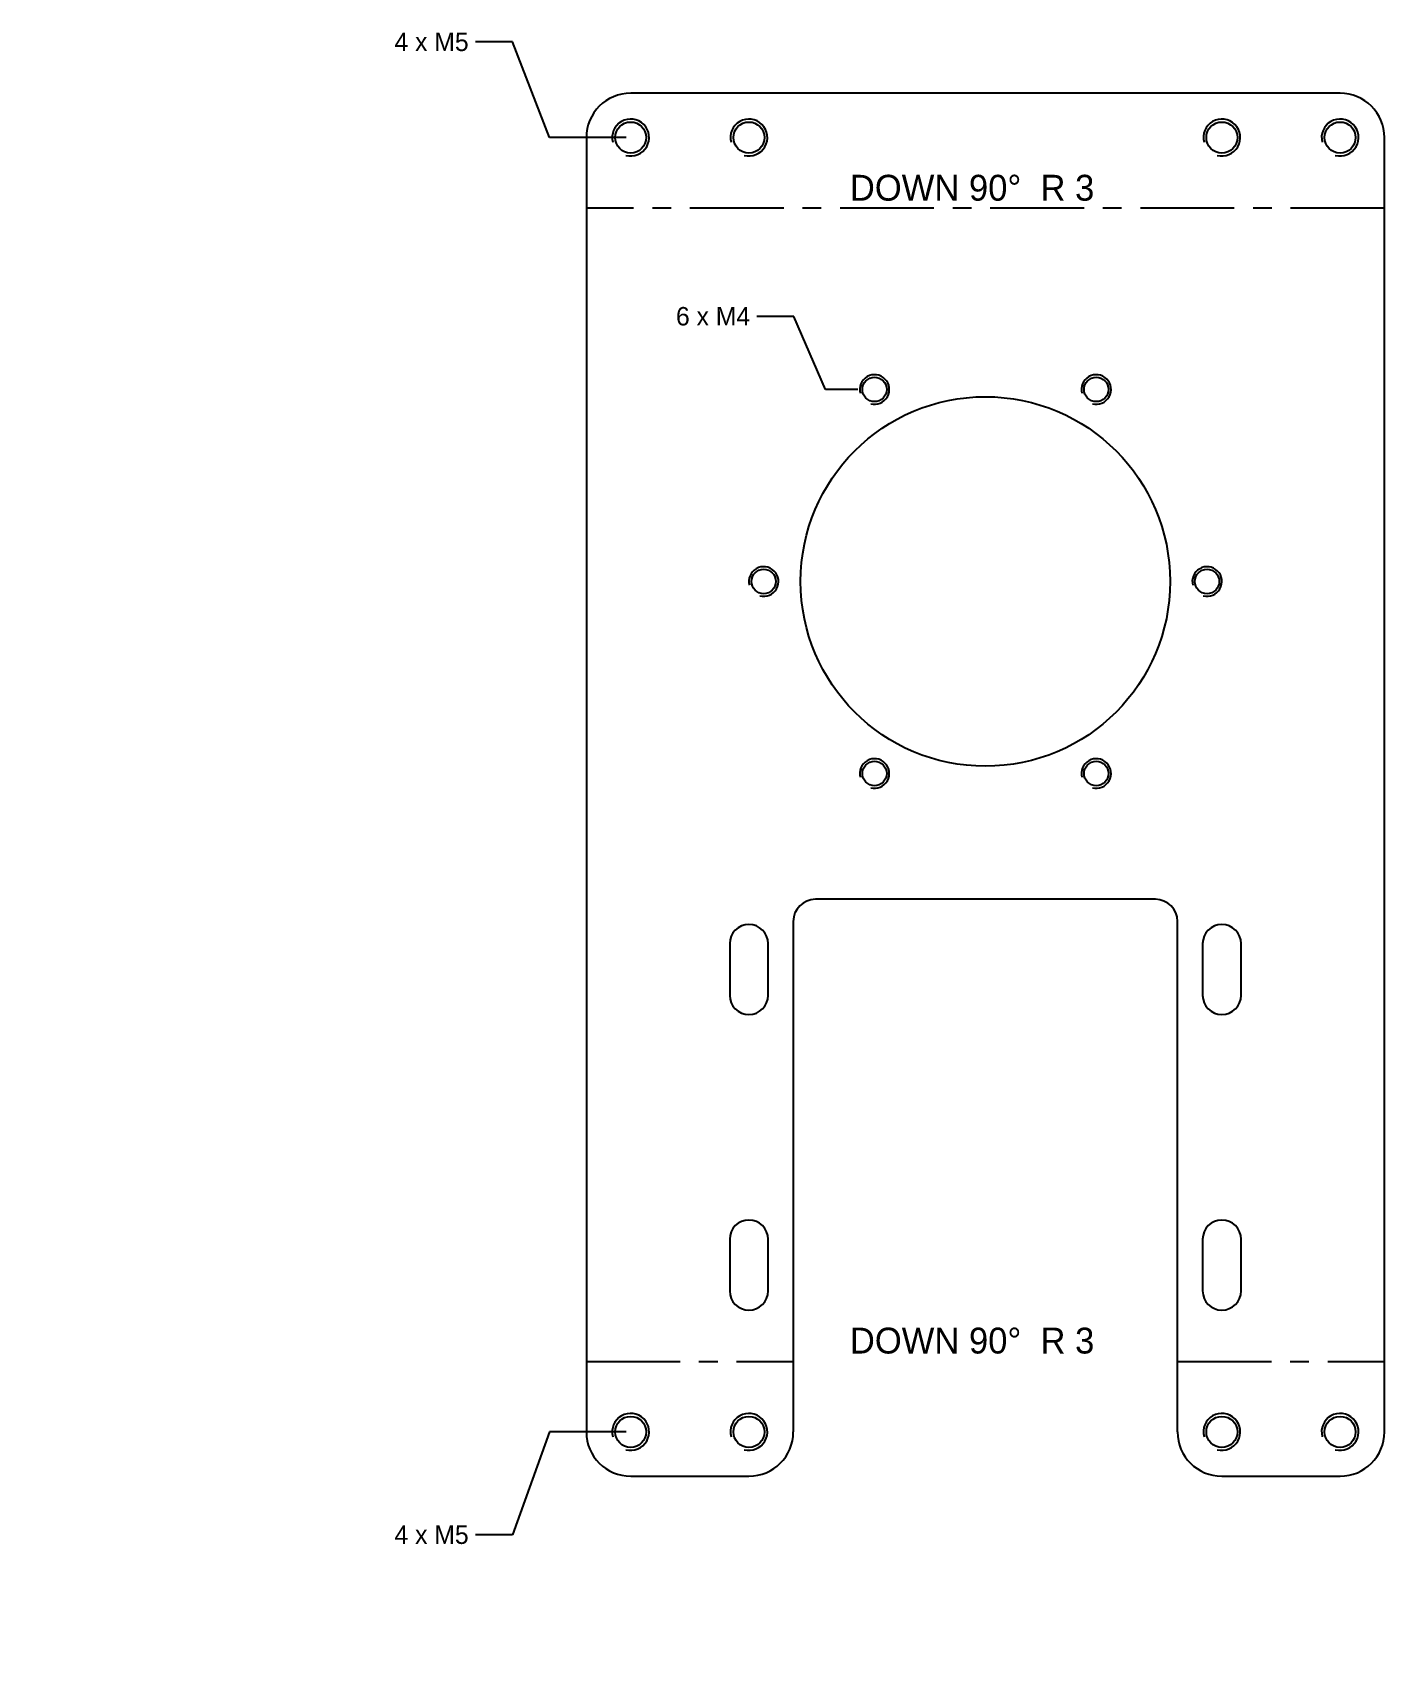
# Model space of a CAD drawing. Extents: x -129 to 54, y -146 to 74.
import ezdxf

# ---------------------------------------------------------------- set-up
doc = ezdxf.new("R2010")
doc.units = 0
doc.linetypes.add('CENTERX2', pattern=[20.32, 12.7, -2.54, 2.54, -2.54])
doc.layers.get('0').update_dxf_attribs({"linetype": 'CONTINUOUS'})
doc.layers.get('DEFPOINTS').update_dxf_attribs({"linetype": 'CONTINUOUS'})
doc.layers.add('DEFAULT', color=7, linetype='CONTINUOUS')
doc.styles.add('DEFAULT', font='txt')
doc.dimstyles.new('ISO-25', dxfattribs={"dimtxt": 2.5, "dimasz": 2.5, "dimexe": 1.25, "dimexo": 0.625, "dimtad": 1, "dimtoh": 1, "dimzin": 1, "dimcen": 2.5, "dimazin": 3, "dimtfac": 1, "dimtix": 1, "dimtmove": 0, "dimatfit": 3})

# ---------------------------------------------------------------- blocks, each defined once
blk = doc.blocks.new('*D1')
at = {"layer": 'DEFAULT', "color": 0}
for p, q in [((-59, -115.07), (-64, -129)), ((-48.63, -115.07), (-59, -115.07)), ((-64, -129), (-69, -129))]:
    blk.add_line(p, q, dxfattribs=at)
at = {"layer": 'DEFPOINTS', "color": 0}
for p in [(0, 0), (-48, -115.07), (-69, -129)]:
    blk.add_point(p, dxfattribs=at)
at = {"layer": 'DEFAULT', "color": 0, "linetype": 'CONTINUOUS', "style": 'DEFAULT'}
blk.add_text('4 x M5', height=2.5, dxfattribs=at).set_placement((-79.96, -130.23))
blk = doc.blocks.new('*D2')
at = {"layer": 'DEFAULT', "color": 0}
for p, q in [((-64, 73), (-69, 73)), ((-59, 60.07), (-64, 73)), ((-48.63, 60.07), (-59, 60.07))]:
    blk.add_line(p, q, dxfattribs=at)
at = {"layer": 'DEFPOINTS', "color": 0}
for p in [(-69, 73), (-48, 60.07), (0, 0)]:
    blk.add_point(p, dxfattribs=at)
at = {"layer": 'DEFAULT', "color": 0, "linetype": 'CONTINUOUS', "style": 'DEFAULT'}
blk.add_text('4 x M5', height=2.5, dxfattribs=at).set_placement((-79.96, 71.77))
blk = doc.blocks.new('*D3')
at = {"layer": 'DEFAULT', "color": 0}
for p, q in [((-25.94, 35.87), (-30.94, 35.87)), ((-21.65, 25.98), (-25.94, 35.87)), ((-17.28, 25.98), (-21.65, 25.98))]:
    blk.add_line(p, q, dxfattribs=at)
at = {"layer": 'DEFPOINTS', "color": 0}
for p in [(-30.94, 35.87), (-16.65, 25.98), (-128.94, -146.13)]:
    blk.add_point(p, dxfattribs=at)
at = {"layer": 'DEFAULT', "color": 0, "linetype": 'CONTINUOUS', "style": 'DEFAULT'}
blk.add_text('6 x M4', height=2.5, dxfattribs=at).set_placement((-41.87, 34.64))

msp = doc.modelspace()

# ---------------------------------------------------------------- linework, layer by layer
at = {"color": 7, "linetype": 'CONTINUOUS'}
for p, q in [((48, 66.069), (-48, 66.069)), ((-54, 60.069), (-54, -115.069)), ((54, -115.069), (54, 60.069)), ((23, -43), (-23, -43)), ((-26, -46), (-26, -115.069)), ((26, -115.069), (26, -46)), ((-34.6, -49), (-34.6, -56)), ((-29.4, -56), (-29.4, -49)), ((29.4, -49), (29.4, -56)), ((34.6, -56), (34.6, -49)), ((-34.6, -89), (-34.6, -96)), ((-29.4, -96), (-29.4, -89)), ((29.4, -89), (29.4, -96)), ((34.6, -96), (34.6, -89)), ((-48, -121.069), (-32, -121.069)), ((32, -121.069), (48, -121.069))]:
    msp.add_line(p, q, dxfattribs=at)
at = {"color": 7, "linetype": 'CENTERX2'}
for p, q in [((54, 50.534), (-54, 50.534)), ((-54, -105.534), (-26, -105.534)), ((26, -105.534), (54, -105.534))]:
    msp.add_line(p, q, dxfattribs=at)
at = {"color": 7, "linetype": 'CONTINUOUS'}
for centre, radius in [((-48, 60.069), 2.1), ((-32, 60.069), 2.1), ((32, 60.069), 2.1), ((48, 60.069), 2.1), ((-15, 25.981), 1.65), ((15, 25.981), 1.65), ((0, 0), 25), ((-30, 0), 1.65), ((30, 0), 1.65), ((-15, -25.981), 1.65), ((15, -25.981), 1.65), ((-48, -115.069), 2.1), ((-32, -115.069), 2.1), ((32, -115.069), 2.1), ((48, -115.069), 2.1)]:
    msp.add_circle(centre, radius, dxfattribs=at)
for centre, radius, start, end in [((-48, 60.069), 6, 90, 180), ((48, 60.069), 6, 0, 90), ((-48, 60.069), 2.5, 255, 195), ((-32, 60.069), 2.5, 255, 195), ((32, 60.069), 2.5, 255, 195), ((48, 60.069), 2.5, 255, 195), ((-15, 25.981), 2, 255, 195), ((15, 25.981), 2, 255, 195), ((-30, 0), 2, 255, 195), ((30, 0), 2, 255, 195), ((-15, -25.981), 2, 255, 195), ((15, -25.981), 2, 255, 195), ((-23, -46), 3, 90, 180), ((23, -46), 3, 0, 90), ((-32, -49), 2.6, 0, 180), ((32, -49), 2.6, 0, 180), ((-32, -56), 2.6, 180, 0), ((32, -56), 2.6, 180, 0), ((-32, -89), 2.6, 0, 180), ((32, -89), 2.6, 0, 180), ((-32, -96), 2.6, 180, 0), ((32, -96), 2.6, 180, 0), ((-48, -115.069), 2.5, 255, 195), ((-32, -115.069), 2.5, 255, 195), ((32, -115.069), 2.5, 255, 195), ((48, -115.069), 2.5, 255, 195), ((-48, -115.069), 6, 180, 270), ((-32, -115.069), 6, 270, 0), ((32, -115.069), 6, 180, 270), ((48, -115.069), 6, 270, 0)]:
    msp.add_arc(centre, radius, start, end, dxfattribs=at)

# ---------------------------------------------------------------- texts
for p in [(-18.34, 51.525), (-18.34, -104.466)]:
    msp.add_text('DOWN 90°  R 3', height=3.5, dxfattribs=at).set_placement(p)

# ---------------------------------------------------------------- dimensions: what is measured, and where the dimension line sits
at = {"layer": 'DEFAULT'}
for feature_location, offset, origin, text, picture, middle in [((-48, 60.069), (-21, 12.931), (0, 0), '4 x M5', '*D2', (-74.769, 73)), ((-16.65, 25.981), (-14.287, 9.891), (-128.937, -146.128), '6 x M4', '*D3', (-36.649, 35.872)), ((-48, -115.069), (-21, -13.931), (0, 0), '4 x M5', '*D1', (-74.769, -129))]:
    dim = msp.add_ordinate_dim(feature_location=feature_location, offset=offset, dtype=0, origin=origin, text=text, dimstyle='ISO-25', override={"dimtad": 0}, dxfattribs=at)
    dim.commit()
    dim.dimension.update_dxf_attribs({"geometry": picture, "text_midpoint": middle})

doc.saveas('drawing.dxf')
